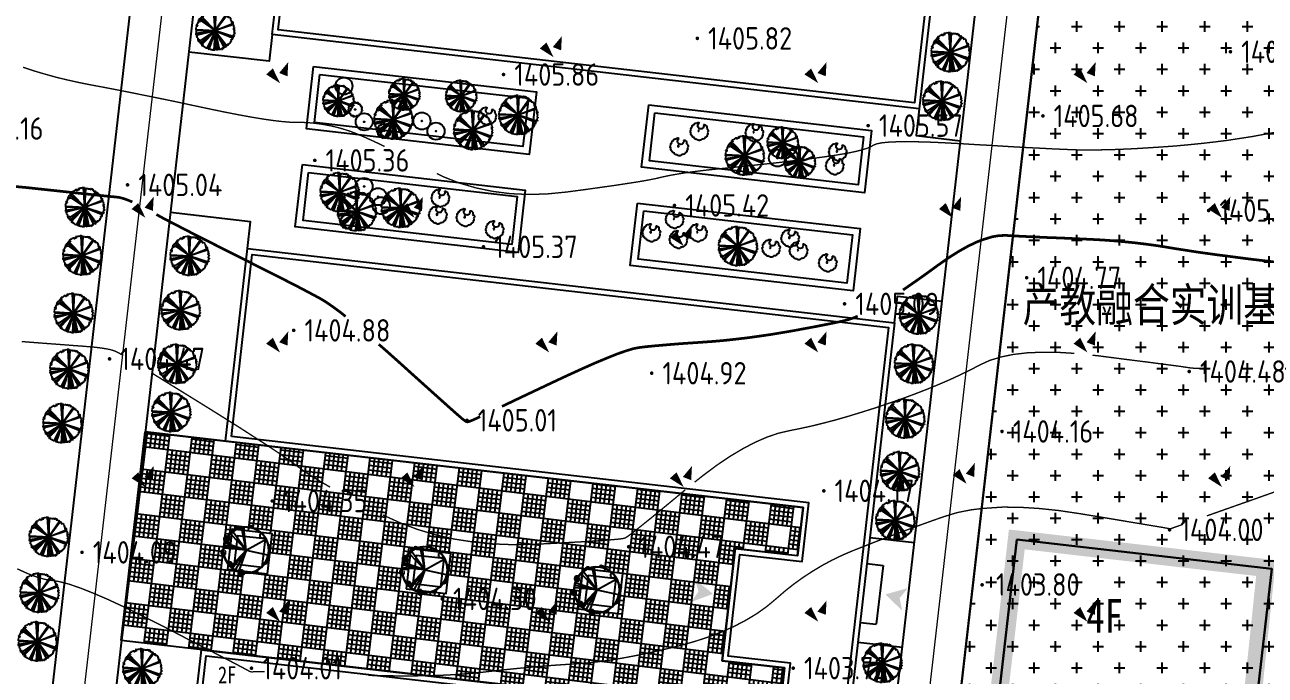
# Model space of a CAD drawing. Extents: x -2226 to 12369489, y -12501589 to 2275.
# Drawn here: x 5664072.4 to 5664210.6, y -6547902.3 to -6547829.8 of the extents above; entities that cross this region are included whole.
import ezdxf
from ezdxf.enums import TextEntityAlignment as Align

# ---------------------------------------------------------------- set-up
doc = ezdxf.new("R2010")
doc.units = 0
doc.header["$LTSCALE"] = 1000
doc.header["$MEASUREMENT"] = 0
doc.linetypes.add('DASHDOT2', pattern=[0.5, 0.25, -0.125, 0, -0.125])
doc.layers.get('0').update_dxf_attribs({"linetype": 'CONTINUOUS'})
for name, color, linetype in [('0-road', 33, 'CONTINUOUS'), ('0-tree', 93, 'CONTINUOUS'), ('A绿-1', 94, 'CONTINUOUS'), ('GN-草地', 7, 'CONTINUOUS'), ('PUB_DIM', 3, 'CONTINUOUS'), ('PUB_TEXT', 7, 'CONTINUOUS'), ('WALL', 2, 'CONTINUOUS'), ('周边地形图', 8, 'CONTINUOUS'), ('小品', 1, 'CONTINUOUS'), ('平面树例', 3, 'CONTINUOUS'), ('车行道', 5, 'CONTINUOUS'), ('铺地', 25, 'CONTINUOUS')]:
    doc.layers.add(name, color=color, linetype=linetype)
doc.layers.add('道路红线', color=1, linetype='CONTINUOUS', lineweight=0)
doc.styles.add('HT', font='simhei.ttf', dxfattribs={"width": 0.8})
doc.styles.get("Standard").update_dxf_attribs({"font": 'GBENOR', "bigfont": 'GBCBIG'})

# ---------------------------------------------------------------- blocks, each defined once
blk = doc.blocks.new('gc090')
for points in [[(1.07, 1.45, 0, 1, 0), (0.52, 0.05, 1, 1, 0)], [(-1.02, 0.41, 1, 0, 0), (0.15, -0.9, 0, 0, 0)]]:
    blk.add_lwpolyline(points, format="xyseb")
blk = doc.blocks.new('QAWE32')
at = {"layer": 'WALL', "color": 6, "ltscale": 10}
for p, q in [((4264959, -5852623), (4266759, -5852623)), ((4266759, -5852623), (4266759, -5859223)), ((4264959, -5859223), (4266759, -5859223))]:
    blk.add_line(p, q, dxfattribs=at)
at = {"layer": 'WALL', "ltscale": 10}
for points in [[(4192359, -5847223), (4192359, -5825623), (4264959, -5825623), (4264959, -5882323), (4192359, -5882323), (4192359, -5870623), (4257159, -5870623), (4257159, -5865223), (4250157, -5865223), (4250157, -5852623), (4257159, -5852623), (4257159, -5847223), (4192359, -5847223)], [(4192959, -5846623), (4192959, -5826223), (4264359, -5826223), (4264359, -5881723), (4192959, -5881723), (4192959, -5871223), (4257759, -5871223), (4257759, -5864623), (4250757, -5864623), (4250757, -5853223), (4257759, -5853223), (4257759, -5846623)]]:
    blk.add_lwpolyline(points, close=True, dxfattribs=at)
blk = doc.blocks.new('*X46')
at = {"color": 0}
for p, q in [((122538.811, 22768.943), (122538.826, 22768.958)), ((122538.821, 22768.918), (122538.86, 22768.957)), ((122538.831, 22768.893), (122538.885, 22768.947)), ((122538.842, 22768.868), (122538.904, 22768.93)), ((122538.852, 22768.843), (122538.922, 22768.913)), ((122538.862, 22768.818), (122538.934, 22768.89)), ((122538.872, 22768.793), (122538.939, 22768.859)), ((122538.883, 22768.768), (122538.944, 22768.829)), ((122539.177, 22768.425), (122539.188, 22768.437)), ((122539.196, 22768.409), (122539.222, 22768.435)), ((122539.215, 22768.393), (122539.244, 22768.422)), ((122539.234, 22768.376), (122539.264, 22768.406)), ((122539.253, 22768.36), (122539.284, 22768.391)), ((122539.272, 22768.344), (122539.295, 22768.367)), ((122539.291, 22768.328), (122539.301, 22768.337)), ((122539.71, 22768.18), (122539.76, 22768.23)), ((122539.746, 22768.181), (122539.807, 22768.243)), ((122539.782, 22768.182), (122539.839, 22768.239)), ((122539.818, 22768.183), (122539.858, 22768.223)), ((122539.854, 22768.183), (122539.877, 22768.206)), ((122539.89, 22768.184), (122539.897, 22768.19)), ((122540.297, 22768.308), (122540.409, 22768.42)), ((122540.3, 22768.346), (122540.367, 22768.413)), ((122540.338, 22768.314), (122540.435, 22768.411)), ((122540.425, 22768.365), (122540.461, 22768.402))]:
    blk.add_line(p, q, dxfattribs=at)
blk = doc.blocks.new('A$C1DD7790E')
at = {"layer": '0-tree', "color": 95}
for points in [[(1698, 1725), (588, 2931)], [(1698, 1725), (1198, 3285)], [(1698, 1725), (1344, 3325)], [(1698, 1725), (66, 1873)], [(1698, 1725), (91, 2047)], [(1698, 1725), (428, 2761)], [(1698, 1725), (3037, 2668)], [(1698, 1725), (60, 1687)], [(1698, 1725), (726, 406)], [(1698, 1725), (868, 313)], [(1698, 1725), (1070, 212)], [(1698, 1725), (1333, 128)], [(1698, 1725), (3327, 1559)]]:
    blk.add_lwpolyline(points, dxfattribs=at)
blk.add_circle((1698, 1725), 48, dxfattribs=at)
for centre, radius, start, end in [((1698, 1725), 1698, 127.2865, 150.15669), ((863, 3130), 201, 195.55781, 45.88594), ((1698, 1725), 1698, 91.2865, 114.15669), ((1848, 3352), 201, 159.55781, 9.88594), ((1698, 1725), 1698, 55.2865, 78.15669), ((2775, 2953), 201, 123.55781, 333.88594), ((1698, 1725), 1698, 19.2865, 42.15669), ((1688, 1726), 1698, 163.2865, 186.15669), ((1698, 1725), 1698, 163.2865, 186.15669), ((158, 2382), 197, 240.49953, 73.06727), ((188, 2365), 197, 230.26604, 66.20662), ((197, 2371), 201, 231.55781, 81.88594), ((191, 2353), 197, 240.49953, 73.06727), ((221, 2337), 197, 230.26604, 66.20662), ((3291, 2085), 201, 87.55781, 297.88594), ((1698, 1725), 1698, 343.2865, 6.15669), ((64, 1357), 197, 276.49953, 109.06727), ((104, 1366), 201, 267.55781, 117.88594), ((98, 1329), 197, 276.49953, 109.06727), ((98, 1362), 197, 266.26604, 102.20662), ((132, 1333), 197, 266.26604, 102.20662), ((1698, 1725), 1698, 199.2865, 222.15669), ((3198, 1080), 201, 51.55781, 261.88594), ((591, 473), 197, 312.49953, 145.06727), ((620, 498), 201, 303.55781, 153.88594), ((624, 445), 197, 312.49953, 145.06727), ((616, 497), 197, 302.26604, 138.20662), ((649, 468), 197, 302.26604, 138.20662), ((1688, 1726), 1698, 235.2865, 258.15669), ((1698, 1725), 1698, 235.2865, 258.15669), ((1536, 68), 197, 348.49953, 181.06727), ((1547, 98), 201, 339.55781, 189.88594), ((1543, 102), 197, 338.26604, 174.20662), ((1570, 39), 197, 348.49953, 181.06727), ((1576, 73), 197, 338.26604, 174.20662), ((1698, 1725), 1698, 271.2865, 294.15669), ((2532, 321), 201, 15.55781, 225.88594), ((1698, 1725), 1698, 307.2865, 330.15669)]:
    blk.add_arc(centre, radius, start, end, dxfattribs=at)
at = {"layer": '0-tree', "color": 95, "xscale": 1600.000000107809, "yscale": 1600.00000010617, "zscale": 1600.000000106431, "rotation": 319.5837492701668}
blk.add_blockref('*X46', (-172891572, 99380193), dxfattribs=at)
blk = doc.blocks.new('wqeqweq')
at = {"layer": '0-tree', "color": 76}
for p, q in [((164638, -121629), (164545, -121691)), ((164741, -121650), (164638, -121629)), ((164762, -121681), (164741, -121650)), ((164803, -121609), (164762, -121681)), ((164855, -121598), (164803, -121609)), ((164979, -121598), (164855, -121598)), ((165084, -123763), (164948, -121609)), ((164948, -121609), (164969, -121650)), ((164969, -121650), (165031, -121660)), ((165062, -121609), (164979, -121598)), ((165031, -121660), (165062, -121691)), ((165041, -121640), (165062, -121609)), ((165041, -121691), (165041, -121640)), ((165084, -123763), (165185, -121629)), ((165123, -121660), (165092, -121681)), ((165154, -121691), (165123, -121660)), ((165185, -121629), (165258, -121681)), ((165247, -121712), (165330, -121671)), ((165330, -121671), (165351, -121650)), ((165351, -121650), (165454, -121702)), ((163120, -123033), (162996, -123115)), ((163141, -122868), (163120, -122991)), ((163120, -122991), (163120, -123033)), ((163244, -122806), (163141, -122826)), ((163141, -122826), (163141, -122868)), ((163244, -122713), (163193, -122713)), ((163193, -122713), (163244, -122806)), ((163203, -122744), (163306, -122672)), ((163224, -122682), (163203, -122744)), ((163275, -122579), (163224, -122579)), ((163224, -122579), (163224, -122682)), ((163244, -122775), (163244, -122713)), ((163317, -122517), (163275, -122579)), ((163306, -122672), (163327, -122754)), ((163399, -122475), (163317, -122517)), ((163327, -122754), (163409, -122775)), ((163430, -122465), (163399, -122475)), ((163409, -122775), (163451, -122702)), ((163451, -122651), (163420, -122630)), ((163420, -122630), (163440, -122713)), ((163492, -122352), (163430, -122465)), ((163440, -122713), (163513, -122702)), ((163451, -122702), (163451, -122651)), ((163533, -122269), (163492, -122352)), ((163513, -122372), (163585, -122331)), ((163554, -122434), (163513, -122372)), ((163513, -122702), (165084, -123763)), ((163585, -122259), (163533, -122269)), ((163533, -122455), (163647, -122279)), ((165084, -123763), (163533, -122455)), ((163585, -122393), (163554, -122434)), ((163585, -122331), (163585, -122259)), ((163595, -122362), (163585, -122393)), ((163647, -122352), (163595, -122362)), ((163647, -122104), (163626, -122207)), ((163626, -122207), (163647, -122166)), ((163688, -122042), (163647, -122104)), ((163647, -122166), (163709, -122176)), ((163647, -122279), (165084, -123763)), ((163730, -122290), (163647, -122352)), ((163761, -122228), (163657, -122238)), ((163657, -122238), (163657, -122269)), ((163657, -122269), (163657, -122290)), ((163657, -122290), (163730, -122290)), ((163761, -122042), (163688, -122042)), ((163709, -122176), (163771, -122187)), ((163812, -122021), (163761, -122042)), ((163771, -122187), (163761, -122228)), ((163905, -121939), (163812, -122021)), ((163967, -121939), (163905, -121939)), ((164050, -121836), (163967, -121908)), ((163967, -121908), (163967, -121939)), ((164143, -121836), (164050, -121836)), ((164184, -121836), (164143, -121836)), ((164163, -121856), (164184, -121836)), ((164174, -121929), (164163, -121856)), ((164246, -121918), (164174, -121929)), ((164266, -121877), (164246, -121918)), ((164380, -121836), (164266, -121877)), ((164421, -121681), (164339, -121702)), ((164339, -121702), (164339, -121784)), ((164339, -121784), (164390, -121784)), ((164421, -121856), (164380, -121836)), ((164390, -121784), (164411, -121753)), ((164411, -121753), (164442, -121815)), ((164483, -121702), (164421, -121681)), ((164442, -121815), (164421, -121825)), ((164421, -121825), (164421, -121856)), ((164545, -121691), (164483, -121702)), ((165092, -121681), (165041, -121691)), ((165062, -121691), (165092, -121691)), ((165092, -121691), (165084, -123763)), ((166311, -121991), (165084, -123763)), ((165084, -123763), (166383, -122063)), ((165084, -123763), (167044, -122971)), ((165144, -121733), (165154, -121691)), ((165258, -121681), (165196, -121702)), ((165196, -121702), (165247, -121712)), ((165454, -121702), (165516, -121702)), ((165516, -121702), (165536, -121702)), ((165536, -121702), (165660, -121702)), ((165722, -121753), (165640, -121681)), ((165640, -121681), (165733, -121753)), ((165660, -121702), (165722, -121753)), ((165733, -121753), (165753, -121774)), ((165753, -121774), (165805, -121774)), ((165805, -121774), (165784, -121691)), ((165784, -121691), (165857, -121712)), ((165857, -121712), (165980, -121774)), ((166032, -121898), (165929, -121794)), ((165929, -121794), (165960, -121877)), ((165960, -121877), (166063, -121918)), ((165980, -121774), (166032, -121898)), ((166063, -121918), (166177, -121980)), ((166177, -121980), (166197, -121960)), ((166197, -121960), (166311, -121991)), ((166301, -122032), (166228, -121970)), ((166228, -121970), (166228, -122021)), ((166228, -122021), (166311, -122104)), ((166332, -122094), (166301, -122032)), ((166311, -122104), (166435, -122187)), ((166466, -122166), (166332, -122094)), ((166383, -122063), (166383, -122145)), ((166383, -122145), (166466, -122187)), ((166435, -122187), (166528, -122279)), ((166486, -122197), (166466, -122166)), ((166466, -122187), (166559, -122248)), ((166569, -122218), (166486, -122197)), ((166528, -122279), (166600, -122310)), ((166559, -122248), (166569, -122218)), ((166600, -122310), (166631, -122290)), ((166631, -122290), (166776, -122403)), ((166776, -122403), (166807, -122527)), ((166807, -122527), (166910, -122692)), ((166910, -122692), (166858, -122672)), ((166858, -122672), (166858, -122692)), ((166858, -122692), (166899, -122795)), ((166899, -122795), (166920, -122816)), ((166920, -122816), (166982, -122754)), ((166972, -122899), (166930, -122785)), ((167044, -122971), (166972, -122899)), ((166982, -122754), (167013, -122806)), ((167013, -122806), (167034, -122878)), ((167034, -122878), (167044, -123002)), ((167044, -123002), (167065, -123084)), ((162996, -123363), (162893, -123476)), ((162893, -123476), (162924, -123507)), ((162893, -123837), (162934, -123879)), ((162955, -124095), (162914, -124064)), ((162914, -124064), (162934, -124157)), ((162924, -123507), (162924, -123631)), ((162924, -123631), (162924, -123703)), ((162924, -123703), (162986, -123641)), ((162934, -123879), (162965, -123951)), ((162934, -124157), (162945, -124250)), ((162955, -123786), (162945, -123755)), ((162955, -124023), (162945, -124075)), ((162945, -124075), (162976, -124075)), ((162945, -124250), (163017, -124261)), ((165084, -123763), (162955, -123786)), ((165084, -123763), (162955, -124188)), ((162965, -123951), (162955, -123992)), ((162955, -123992), (162955, -124023)), ((162955, -124147), (162955, -124095)), ((162955, -124188), (162955, -124147)), ((162996, -123115), (162976, -123208)), ((162976, -123208), (162986, -123177)), ((163017, -123270), (162976, -123322)), ((162976, -123322), (162996, -123363)), ((162976, -124075), (165084, -123763)), ((162986, -123177), (163162, -123136)), ((162986, -123641), (165084, -123763)), ((163027, -124384), (162996, -124405)), ((162996, -124405), (163058, -124488)), ((163048, -123353), (163017, -123270)), ((163017, -124261), (163079, -124281)), ((163058, -124395), (163027, -124384)), ((163162, -123136), (163038, -123167)), ((163038, -123167), (163110, -123208)), ((163058, -123260), (163048, -123353)), ((163089, -124291), (163048, -124302)), ((163048, -124302), (163058, -124395)), ((163100, -123239), (163058, -123239)), ((163058, -123239), (163058, -123260)), ((165041, -123788), (163065, -124290)), ((163079, -124281), (163089, -124291)), ((163110, -123208), (163100, -123239)), ((163513, -124849), (165084, -123788)), ((165084, -123788), (163533, -125096)), ((163647, -125272), (165084, -123788)), ((165106, -123778), (164211, -125622)), ((165078, -123825), (164426, -125734)), ((165084, -123788), (164948, -125942)), ((167147, -123084), (165084, -123763)), ((165092, -125860), (165084, -123788)), ((165084, -123788), (165185, -125922)), ((166311, -125561), (165084, -123788)), ((165084, -123788), (166383, -125488)), ((167147, -124467), (165084, -123788)), ((165084, -123788), (167044, -124580)), ((165087, -123778), (165534, -125864)), ((165087, -123797), (166056, -125631)), ((165087, -123806), (165339, -125883)), ((167065, -123084), (167127, -123095)), ((167127, -123105), (167085, -123198)), ((167085, -123198), (167127, -123229)), ((167137, -124446), (167096, -124426)), ((167096, -124426), (167096, -124488)), ((167127, -123095), (167147, -123084)), ((167127, -123229), (167168, -123249)), ((167168, -123249), (167137, -123373)), ((167137, -123373), (167158, -123425)), ((167168, -123538), (167137, -123662)), ((167137, -123662), (167168, -123672)), ((167168, -124168), (167137, -124178)), ((167137, -124178), (167137, -124343)), ((167137, -124343), (167158, -124343)), ((167178, -124415), (167137, -124446)), ((167158, -123425), (167168, -123538)), ((167261, -123796), (167158, -123889)), ((167158, -123889), (167168, -123992)), ((167158, -124343), (167220, -124312)), ((167281, -123445), (167168, -123590)), ((167168, -123672), (167178, -123559)), ((167168, -123590), (167189, -123672)), ((167168, -123992), (167261, -124013)), ((167261, -124085), (167168, -124168)), ((167178, -123456), (167281, -123445)), ((167178, -123559), (167178, -123456)), ((167220, -124312), (167178, -124415)), ((167189, -123672), (167261, -123796)), ((167261, -124013), (167261, -124085)), ((163058, -124488), (163069, -124570)), ((163069, -124570), (163100, -124570)), ((163100, -124570), (163141, -124601)), ((163141, -124601), (163151, -124642)), ((163151, -124642), (163151, -124735)), ((163151, -124735), (163162, -124818)), ((163162, -124818), (163358, -124807)), ((163224, -124869), (163203, -124807)), ((163203, -124807), (163306, -124880)), ((163224, -124972), (163224, -124869)), ((163275, -124972), (163224, -124972)), ((163317, -125034), (163275, -124972)), ((163306, -124880), (163327, -124797)), ((163399, -125076), (163317, -125034)), ((163327, -124797), (163409, -124776)), ((163358, -124807), (163337, -124880)), ((163430, -125086), (163399, -125076)), ((163409, -124776), (163451, -124849)), ((163420, -124921), (163440, -124838)), ((163451, -124900), (163420, -124921)), ((163492, -125199), (163430, -125086)), ((163440, -124838), (163513, -124849)), ((163451, -124849), (163451, -124900)), ((163533, -125282), (163492, -125199)), ((163554, -125117), (163513, -125179)), ((163513, -125179), (163585, -125220)), ((163533, -125096), (163647, -125272)), ((163585, -125292), (163533, -125282)), ((163585, -125158), (163554, -125117)), ((163595, -125189), (163585, -125158)), ((163585, -125220), (163585, -125292)), ((163647, -125199), (163595, -125189)), ((163647, -125447), (163626, -125344)), ((163626, -125344), (163647, -125385)), ((163730, -125261), (163647, -125199)), ((163647, -125385), (163709, -125375)), ((163688, -125509), (163647, -125447)), ((163657, -125282), (163657, -125261)), ((163657, -125261), (163730, -125261)), ((163657, -125313), (163657, -125282)), ((163761, -125323), (163657, -125313)), ((163761, -125509), (163688, -125509)), ((163709, -125375), (163771, -125365)), ((163771, -125365), (163761, -125323)), ((163812, -125530), (163761, -125509)), ((163905, -125612), (163812, -125530)), ((163967, -125612), (163905, -125612)), ((163967, -125643), (163967, -125612)), ((164050, -125715), (163967, -125643)), ((164143, -125715), (164050, -125715)), ((164184, -125715), (164143, -125715)), ((164174, -125623), (164163, -125695)), ((164163, -125695), (164184, -125715)), ((164246, -125633), (164174, -125623)), ((164266, -125674), (164246, -125633)), ((164380, -125715), (164266, -125674)), ((164339, -125850), (164339, -125767)), ((164339, -125767), (164390, -125767)), ((164421, -125695), (164380, -125715)), ((164390, -125767), (164411, -125798)), ((164411, -125798), (164442, -125736)), ((164421, -125726), (164421, -125695)), ((164442, -125736), (164421, -125726)), ((165144, -125819), (165154, -125860)), ((165722, -125798), (165640, -125870)), ((165640, -125870), (165733, -125798)), ((165660, -125850), (165722, -125798)), ((165733, -125798), (165753, -125777)), ((165753, -125777), (165805, -125777)), ((165805, -125777), (165784, -125860)), ((165857, -125839), (165980, -125777)), ((166032, -125653), (165929, -125757)), ((165929, -125757), (165960, -125674)), ((165960, -125674), (166063, -125633)), ((165980, -125777), (166032, -125653)), ((166063, -125633), (166177, -125571)), ((166177, -125571), (166197, -125592)), ((166197, -125592), (166311, -125561)), ((166228, -125530), (166311, -125447)), ((166301, -125519), (166228, -125581)), ((166228, -125581), (166228, -125530)), ((166332, -125457), (166301, -125519)), ((166311, -125447), (166435, -125365)), ((166466, -125385), (166332, -125457)), ((166383, -125406), (166466, -125365)), ((166383, -125488), (166383, -125406)), ((166435, -125365), (166528, -125272)), ((166466, -125365), (166559, -125303)), ((166486, -125354), (166466, -125385)), ((166569, -125334), (166486, -125354)), ((166528, -125272), (166600, -125241)), ((166559, -125303), (166569, -125334)), ((166600, -125241), (166631, -125261)), ((166631, -125261), (166776, -125148)), ((166776, -125148), (166807, -125024)), ((166807, -125024), (166910, -124859)), ((166858, -124859), (166899, -124756)), ((166910, -124859), (166858, -124880)), ((166858, -124880), (166858, -124859)), ((166899, -124756), (166920, -124735)), ((166920, -124735), (166982, -124797)), ((166972, -124653), (166930, -124766)), ((167044, -124580), (166972, -124653)), ((166982, -124797), (167013, -124745)), ((167013, -124745), (167034, -124673)), ((167034, -124673), (167044, -124549)), ((167044, -124549), (167065, -124467)), ((167065, -124467), (167127, -124457)), ((167127, -124457), (167147, -124467)), ((164421, -125870), (164339, -125850)), ((164483, -125850), (164421, -125870)), ((164545, -125860), (164483, -125850)), ((164638, -125922), (164545, -125860)), ((164741, -125901), (164638, -125922)), ((164762, -125870), (164741, -125901)), ((164803, -125942), (164762, -125870)), ((164855, -125953), (164803, -125942)), ((164979, -125953), (164855, -125953)), ((164948, -125942), (164969, -125901)), ((164969, -125901), (165031, -125891)), ((165062, -125942), (164979, -125953)), ((165031, -125891), (165062, -125860)), ((165092, -125870), (165041, -125860)), ((165041, -125860), (165041, -125911)), ((165041, -125911), (165062, -125942)), ((165062, -125860), (165092, -125860)), ((165123, -125891), (165092, -125870)), ((165154, -125860), (165123, -125891)), ((165185, -125922), (165258, -125870)), ((165196, -125850), (165247, -125839)), ((165258, -125870), (165196, -125850)), ((165247, -125839), (165330, -125880)), ((165330, -125880), (165351, -125901)), ((165351, -125901), (165454, -125850)), ((165454, -125850), (165516, -125850)), ((165516, -125850), (165536, -125850)), ((165536, -125850), (165660, -125850)), ((165784, -125860), (165857, -125839))]:
    blk.add_line(p, q, dxfattribs=at)
for centre, radius in [((165078, -123769), 85.9), ((165069, -123732), 75.1), ((165056, -123787), 34.9), ((165106, -123778), 75.1), ((165083, -123767), 42.8)]:
    blk.add_circle(centre, radius, dxfattribs=at)
blk = doc.blocks.new('041')
at = {"layer": 'A绿-1', "color": 0}
for radius in [953, 47.6]:
    blk.add_circle((-41, -2), radius, dxfattribs=at)
blk = doc.blocks.new('002')
at = {"layer": 'A绿-1', "color": 95}
for radius in [57.2, 28.6]:
    blk.add_circle((-10, -31), radius, dxfattribs=at)
for centre, start, end in [((-953, -120), 86.02807, 280.77666), ((-907, 272), 62.02807, 256.77666), ((-707, 610), 38.02807, 232.77666), ((-386, 838), 14.02807, 208.77666), ((1, 916), 350.02807, 184.77666), ((385, 830), 326.02807, 160.77666), ((701, 595), 302.02807, 136.77666), ((894, 251), 278.02807, 112.77666), ((931, -141), 254.02807, 88.77666), ((-835, -495), 110.02807, 304.77666), ((-575, -791), 134.02807, 328.77666), ((-217, -955), 158.02807, 352.77666), ((176, -960), 182.02807, 16.77666), ((538, -804), 206.02807, 40.77666), ((805, -514), 230.02807, 64.77666)]:
    blk.add_arc(centre, 197, start, end, dxfattribs=at)
blk = doc.blocks.new('A$C318F7B88')
at = {"layer": '平面树例', "color": 95}
blk.add_circle((1255, 1335), 95.1, dxfattribs=at)
for centre, radius, start, end in [((363, 1793), 292, 92.85258, 222.5967), ((539, 2200), 223, 70.86086, 211.20253), ((906, 2304), 312, 62.31316, 159.96951), ((1303, 2490), 269, 36.58351, 160.35996), ((1792, 2299), 445, 6.74084, 127.89703), ((2203, 1894), 458, 2.00938, 86.06645), ((267, 1357), 267, 116.30907, 236.87742), ((214, 985), 175, 122.18599, 273.10939), ((488, 672), 298, 152.45849, 277.68458), ((802, 395), 275, 183.95811, 304.0245), ((1323, 486), 486, 220.91066, 314.2496), ((1889, 495), 422, 237.66189, 4.39915), ((2364, 885), 362, 261.30462, 34.95372), ((2546, 1664), 272, 313.26835, 64.99713), ((2610, 1296), 210, 283.89103, 54.57791)]:
    blk.add_arc(centre, radius, start, end, dxfattribs=at)

msp = doc.modelspace()

# ---------------------------------------------------------------- hatches: boundary and pattern name
h = msp.add_hatch()
h.set_pattern_fill('CROSS', color=8, scale=1.5, style=0)
h.set_pattern_definition([(0, (5659762.3015, -6542474.5832), (2.38125, 2.38125), [1.190625, -3.571875]), (90, (5659762.8968, -6542475.1785), (-2.38125, 2.38125), [1.190625, -3.571875])])
h.paths.add_polyline_path([(5664192.18, -6547769.32), (5664237, -6547774.46), (5664213.74, -6547958.67), (5664171, -6547953.77)])
at = {"layer": 'GN-草地'}
h = msp.add_hatch(dxfattribs=at)
h.set_pattern_fill('LZX_PAT003', color=8, scale=4, angle=353, style=0)
h.set_pattern_definition([(353, (5693004.881, -6538473.5933), (0.30467336, 2.48136538), []), (353, (5693004.942, -6538473.097), (0.6093467, 4.96273076), [2.5, -2.5]), (353, (5693005.003, -6538472.601), (0.6093467, 4.96273076), [2.5, -2.5]), (353, (5693005.064, -6538472.1045), (0.6093467, 4.96273076), [2.5, -2.5]), (353, (5693005.125, -6538471.608), (0.6093467, 4.96273076), [2.5, -2.5]), (353, (5693005.2467, -6538470.6157), (0.6093467, 4.96273076), [-2.5, 2.5]), (353, (5693005.3076, -6538470.1194), (0.6093467, 4.96273076), [-2.5, 2.5]), (353, (5693005.3686, -6538469.623), (0.6093467, 4.96273076), [-2.5, 2.5]), (353, (5693005.4295, -6538469.127), (0.6093467, 4.96273076), [-2.5, 2.5]), (83, (5693004.881, -6538473.5933), (-2.48136538, 0.30467336), []), (83, (5693005.3774, -6538473.654), (-4.96273076, 0.6093467), [2.5, -2.5]), (83, (5693005.8736, -6538473.715), (-4.96273076, 0.6093467), [2.5, -2.5]), (83, (5693006.37, -6538473.776), (-4.96273076, 0.6093467), [2.5, -2.5]), (83, (5693006.866, -6538473.837), (-4.96273076, 0.6093467), [2.5, -2.5]), (83, (5693007.8587, -6538473.959), (-4.96273076, 0.6093467), [-2.5, 2.5]), (83, (5693008.355, -6538474.02), (-4.96273076, 0.6093467), [-2.5, 2.5]), (83, (5693008.8513, -6538474.081), (-4.96273076, 0.6093467), [-2.5, 2.5]), (83, (5693009.3475, -6538474.1417), (-4.96273076, 0.6093467), [-2.5, 2.5])])
h.paths.add_polyline_path([(5664085.81, -6547875.18), (5664083.14, -6547898.42), (5664156.46, -6547906.84), (5664157.07, -6547901.47), (5664150.12, -6547900.68), (5664151.55, -6547888.16), (5664158.51, -6547888.96), (5664159.13, -6547883.59)])
h.paths.add_polyline_path([(5664134.58, -6547890.42), (5664139.05, -6547890.94), (5664138.54, -6547895.41), (5664134.07, -6547894.89)], flags=16)
h.paths.add_polyline_path([(5664119.87, -6547888.7), (5664119.36, -6547893.17), (5664114.89, -6547892.66), (5664115.4, -6547888.18)], flags=16)
h.paths.add_polyline_path([(5664099.96, -6547886.51), (5664099.45, -6547890.98), (5664094.98, -6547890.47), (5664095.49, -6547886)], flags=16)
at = {"layer": 'PUB_DIM'}
for points in [[(5664147.48, -6547892.95), (5664146.66, -6547894.12), (5664149.09, -6547893.22), (5664147.09, -6547891.56)], [(5664169.9, -6547893.68), (5664170.82, -6547892.57), (5664168.32, -6547893.27), (5664170.18, -6547895.09)]]:
    msp.add_hatch(color=256, dxfattribs=at).paths.add_polyline_path(points)

# ---------------------------------------------------------------- linework, layer by layer
at = {"color": 99}
msp.add_line((5664094.75, -6547876.2), (5664085.81, -6547875.18), dxfattribs=at)
msp.add_lwpolyline([(5664192.18, -6547769.32), (5664237, -6547774.46), (5664213.74, -6547958.67), (5664171, -6547953.77)], close=True)
at = {"color": 64}
for points in [[(5664099.95, -6547830.9), (5664099.61, -6547833.88), (5664090.67, -6547832.85)], [(5664172.08, -6547839.18), (5664171.73, -6547842.16), (5664176.7, -6547842.73)], [(5664097.21, -6547854.74), (5664097.56, -6547851.76), (5664088.61, -6547850.74)], [(5664169.34, -6547863.02), (5664169.68, -6547860.04), (5664174.65, -6547860.61)], [(5664171.56, -6547887.54), (5664166.59, -6547886.97)], [(5664170.22, -6547899.19), (5664165.25, -6547898.62)]]:
    msp.add_lwpolyline(points, dxfattribs=at)
at = {"color": 99}
msp.add_lwpolyline([(5664083.14, -6547898.42), (5664085.81, -6547875.18), (5664159.13, -6547883.59), (5664158.51, -6547888.96), (5664152.15, -6547888.23), (5664151.55, -6547888.16), (5664150.12, -6547900.68), (5664157.07, -6547901.47), (5664156.46, -6547906.84)], close=True, dxfattribs=at)
at = {"color": 7, "const_width": 2}
msp.add_lwpolyline([(5664182.96, -6547887.15), (5664210.74, -6547890.34), (5664204.29, -6547952.13), (5664175.87, -6547948.87), (5664182.96, -6547887.15)], dxfattribs=at)
at = {"color": 7, "lineweight": 30}
msp.add_lwpolyline([(5664182.96, -6547887.15), (5664175.87, -6547948.87), (5664204.29, -6547952.13), (5664211.38, -6547890.42)], close=True, dxfattribs=at)
at = {"layer": '周边地形图', "const_width": 0.2, "flags": 128}
for points in [[(5664147.25, -6547831.33, 1), (5664147.45, -6547831.33, 1)], [(5664206.67, -6547832.82, 1), (5664206.87, -6547832.82, 1)], [(5664125.65, -6547835.36, 1), (5664125.85, -6547835.36, 1)], [(5664166.29, -6547841.05, 1), (5664166.49, -6547841.05, 1)], [(5664185.77, -6547839.97, 1), (5664185.97, -6547839.97, 1)], [(5664104.61, -6547844.92, 1), (5664104.81, -6547844.92, 1)], [(5664083.74, -6547847.65, 1), (5664083.94, -6547847.65, 1)], [(5664144.7, -6547849.94, 1), (5664144.9, -6547849.94, 1)], [(5664204.24, -6547850.51, 1), (5664204.44, -6547850.51, 1)], [(5664123.41, -6547854.55, 1), (5664123.61, -6547854.55, 1)], [(5664183.96, -6547858, 1), (5664184.16, -6547858, 1)], [(5664163.66, -6547860.91, 1), (5664163.86, -6547860.91, 1)], [(5664102.26, -6547863.86, 1), (5664102.46, -6547863.86, 1)], [(5664081.73, -6547867.04, 1), (5664081.93, -6547867.04, 1)], [(5664142.16, -6547868.63, 1), (5664142.36, -6547868.63, 1)], [(5664202.08, -6547868.44, 1), (5664202.28, -6547868.44, 1)], [(5664121.57, -6547873.88, 1), (5664121.77, -6547873.88, 1)], [(5664181.21, -6547875.12, 1), (5664181.41, -6547875.12, 1)], [(5664161.35, -6547881.74, 1), (5664161.55, -6547881.74, 1)], [(5664099.87, -6547882.87, 1), (5664100.07, -6547882.87, 1)], [(5664199.89, -6547886.08, 1), (5664200.09, -6547886.08, 1)], [(5664139.59, -6547887.97, 1), (5664139.79, -6547887.97, 1)], [(5664078.66, -6547888.59, 1), (5664078.86, -6547888.59, 1)], [(5664178.99, -6547892.21, 1), (5664179.19, -6547892.21, 1)], [(5664118.82, -6547893.78, 1), (5664119.02, -6547893.78, 1)], [(5664097.55, -6547901.5, 1), (5664097.75, -6547901.5, 1)], [(5664157.94, -6547901.49, 1), (5664158.14, -6547901.49, 1)]]:
    msp.add_lwpolyline(points, format="xyb", close=True, dxfattribs=at)
at = {"layer": '周边地形图'}
for points, const_width in [([(5664072.19, -6547834.54), (5664073.37, -6547834.94), (5664074.59, -6547835.3), (5664075.84, -6547835.65), (5664077.12, -6547835.96), (5664078.44, -6547836.25), (5664079.79, -6547836.52), (5664081.19, -6547836.78), (5664082.65, -6547837.06), (5664084.17, -6547837.36), (5664085.75, -6547837.68), (5664087.39, -6547838.01), (5664089.1, -6547838.36), (5664090.86, -6547838.74), (5664092.69, -6547839.13), (5664094.47, -6547839.5), (5664096.1, -6547839.82), (5664097.57, -6547840.09), (5664098.9, -6547840.31), (5664100.08, -6547840.48), (5664101.1, -6547840.6), (5664101.97, -6547840.67), (5664102.69, -6547840.69), (5664103.33, -6547840.69), (5664103.98, -6547840.72), (5664104.63, -6547840.78), (5664105.29, -6547840.86), (5664105.95, -6547840.97), (5664106.61, -6547841.1), (5664107.27, -6547841.26), (5664107.94, -6547841.45), (5664108.68, -6547841.69), (5664109.53, -6547842.02), (5664110.52, -6547842.45), (5664111.63, -6547842.96), (5664112.49, -6547843.37)], 0.15), ([(5664179.15, -6547843.2), (5664180.79, -6547843.3), (5664182.58, -6547843.41), (5664184.21, -6547843.5), (5664185.68, -6547843.57), (5664186.98, -6547843.64), (5664188.12, -6547843.69), (5664189.11, -6547843.73), (5664190.05, -6547843.76), (5664191.08, -6547843.77), (5664192.19, -6547843.75), (5664193.39, -6547843.73), (5664194.67, -6547843.68), (5664196.04, -6547843.62), (5664197.5, -6547843.53), (5664199.04, -6547843.43), (5664200.6, -6547843.32), (5664202.13, -6547843.18), (5664203.62, -6547843.03), (5664205.08, -6547842.86), (5664206.5, -6547842.68), (5664207.88, -6547842.47), (5664209.23, -6547842.26), (5664210.54, -6547842.02), (5664211.8, -6547841.79)], 0.15), ([(5664118.3, -6547846.38), (5664119.07, -6547846.76), (5664120.84, -6547847.45), (5664122.68, -6547847.99), (5664124.57, -6547848.38), (5664126.52, -6547848.63), (5664128.53, -6547848.72), (5664130.6, -6547848.66), (5664132.74, -6547848.45), (5664134.79, -6547848.18), (5664136.64, -6547847.92), (5664138.28, -6547847.69), (5664139.71, -6547847.47), (5664140.93, -6547847.28), (5664141.94, -6547847.1), (5664142.74, -6547846.94), (5664143.34, -6547846.8), (5664143.88, -6547846.68), (5664144.54, -6547846.55), (5664145.3, -6547846.42), (5664146.18, -6547846.28), (5664147.16, -6547846.15), (5664148.25, -6547846.02), (5664149.46, -6547845.89), (5664150.77, -6547845.76), (5664152.13, -6547845.62), (5664153.47, -6547845.48), (5664154.8, -6547845.34), (5664156.1, -6547845.2), (5664157.38, -6547845.05), (5664158.65, -6547844.89), (5664159.9, -6547844.74), (5664161.13, -6547844.58), (5664162.29, -6547844.42), (5664163.32, -6547844.25), (5664164.24, -6547844.09), (5664165.03, -6547843.92), (5664165.7, -6547843.75), (5664166.25, -6547843.58), (5664166.67, -6547843.41), (5664166.97, -6547843.23), (5664167.34, -6547843.08), (5664167.94, -6547842.96), (5664168.8, -6547842.88), (5664169.89, -6547842.84), (5664171.23, -6547842.84), (5664172.82, -6547842.87), (5664174.65, -6547842.95), (5664176.72, -6547843.06), (5664178.84, -6547843.19), (5664179.15, -6547843.21)], 0.15), ([(5664057.93, -6547847.56), (5664059.6, -6547847.47), (5664061.72, -6547847.42), (5664063.86, -6547847.42), (5664066.03, -6547847.48), (5664068.22, -6547847.59), (5664070.44, -6547847.75), (5664072.67, -6547847.96), (5664074.8, -6547848.19), (5664076.67, -6547848.39), (5664078.3, -6547848.57), (5664079.67, -6547848.71), (5664080.8, -6547848.83), (5664081.68, -6547848.92), (5664082.3, -6547848.98), (5664082.68, -6547849.02), (5664082.95, -6547849.06), (5664083.28, -6547849.14), (5664083.64, -6547849.26), (5664084.06, -6547849.42), (5664084.37, -6547849.56)], 0.3), ([(5664087.05, -6547850.95), (5664087.69, -6547851.3), (5664088.68, -6547851.82), (5664089.81, -6547852.4), (5664091.09, -6547853.06), (5664092.51, -6547853.78), (5664094.08, -6547854.57), (5664095.8, -6547855.44), (5664097.51, -6547856.3), (5664099.07, -6547857.09), (5664100.49, -6547857.8), (5664101.75, -6547858.44), (5664102.86, -6547859.01), (5664103.81, -6547859.51), (5664104.62, -6547859.94), (5664105.28, -6547860.29), (5664105.92, -6547860.68), (5664106.7, -6547861.21), (5664107.62, -6547861.89), (5664108.14, -6547862.31)], 0.3), ([(5664179.15, -6547853.76), (5664180.23, -6547853.43), (5664181.02, -6547853.3), (5664181.74, -6547853.28), (5664182.48, -6547853.32), (5664183.29, -6547853.37), (5664184.19, -6547853.41), (5664185.17, -6547853.46), (5664186.23, -6547853.51), (5664187.37, -6547853.55), (5664188.59, -6547853.6), (5664189.89, -6547853.66), (5664191.22, -6547853.72), (5664192.51, -6547853.79), (5664193.77, -6547853.88), (5664194.99, -6547853.99), (5664196.17, -6547854.11), (5664197.32, -6547854.25), (5664198.44, -6547854.4), (5664199.52, -6547854.57), (5664200.6, -6547854.75), (5664201.71, -6547854.92), (5664202.86, -6547855.1), (5664204.05, -6547855.27), (5664205.27, -6547855.44), (5664206.53, -6547855.6), (5664207.82, -6547855.77), (5664209.15, -6547855.94), (5664210.42, -6547856.09), (5664211.56, -6547856.22)], 0.3), ([(5664170.28, -6547859.36), (5664170.96, -6547858.89), (5664171.94, -6547858.21), (5664173.01, -6547857.45), (5664174.16, -6547856.61), (5664175.33, -6547855.79), (5664176.44, -6547855.09), (5664177.48, -6547854.5), (5664178.46, -6547854.03), (5664179.15, -6547853.76)], 0.3), ([(5664159.37, -6547863.65), (5664159.43, -6547863.64), (5664160.57, -6547863.43), (5664161.57, -6547863.23), (5664162.43, -6547863.06), (5664163.15, -6547862.91), (5664163.73, -6547862.78), (5664164.18, -6547862.66), (5664164.48, -6547862.57), (5664164.73, -6547862.48), (5664165.01, -6547862.37), (5664165.23, -6547862.27)], 0.3), ([(5664125.57, -6547872.33), (5664126.04, -6547872.11), (5664127.44, -6547871.44), (5664129.07, -6547870.67), (5664130.93, -6547869.79), (5664132.81, -6547868.91), (5664134.5, -6547868.14), (5664136.01, -6547867.47), (5664137.33, -6547866.92), (5664138.46, -6547866.47), (5664139.41, -6547866.14), (5664140.17, -6547865.91), (5664140.75, -6547865.79), (5664141.28, -6547865.72), (5664141.91, -6547865.65), (5664142.63, -6547865.58), (5664143.46, -6547865.51), (5664144.38, -6547865.43), (5664145.39, -6547865.35), (5664146.51, -6547865.27), (5664147.72, -6547865.19), (5664148.98, -6547865.1), (5664150.26, -6547864.99), (5664151.55, -6547864.85), (5664152.85, -6547864.7), (5664154.16, -6547864.52), (5664155.48, -6547864.33), (5664156.81, -6547864.11), (5664158.15, -6547863.88), (5664159.37, -6547863.65)], 0.3), ([(5664072.05, -6547865.11), (5664072.87, -6547865.17), (5664074.4, -6547865.29), (5664075.76, -6547865.39), (5664076.95, -6547865.48), (5664077.97, -6547865.56), (5664078.83, -6547865.62), (5664079.52, -6547865.68), (5664080.1, -6547865.73), (5664080.64, -6547865.79), (5664081.12, -6547865.86), (5664081.55, -6547865.93), (5664081.93, -6547866.01), (5664082.26, -6547866.11), (5664082.54, -6547866.21), (5664082.76, -6547866.32), (5664083.09, -6547866.51), (5664083.3, -6547866.63)], 0.15), ([(5664111.84, -6547865.41), (5664112.6, -6547866.07), (5664114.18, -6547867.48), (5664115.73, -6547868.88), (5664117.09, -6547870.1), (5664118.25, -6547871.14), (5664119.21, -6547872), (5664119.98, -6547872.69), (5664120.56, -6547873.2), (5664120.94, -6547873.53), (5664121.12, -6547873.69), (5664121.21, -6547873.76), (5664121.28, -6547873.81), (5664121.35, -6547873.86), (5664121.41, -6547873.91), (5664121.46, -6547873.94), (5664121.5, -6547873.97), (5664121.54, -6547873.99), (5664121.56, -6547874.01), (5664121.58, -6547874.02), (5664121.61, -6547874.03), (5664121.63, -6547874.03), (5664121.66, -6547874.04), (5664121.68, -6547874.04), (5664121.71, -6547874.05), (5664121.73, -6547874.05), (5664121.76, -6547874.05), (5664121.8, -6547874.04), (5664121.85, -6547874.03), (5664121.91, -6547874.01), (5664121.99, -6547873.98), (5664122.09, -6547873.94), (5664122.2, -6547873.9), (5664122.32, -6547873.85), (5664122.46, -6547873.79), (5664122.72, -6547873.67), (5664123.14, -6547873.47)], 0.3), ([(5664179.15, -6547867.57), (5664179.93, -6547867.21), (5664181.17, -6547866.83), (5664182.57, -6547866.54), (5664184.14, -6547866.36), (5664185.87, -6547866.29), (5664187.75, -6547866.32), (5664189.37, -6547866.42)], 0.15), ([(5664191.4, -6547866.63), (5664192.01, -6547866.69), (5664194.16, -6547866.97), (5664196.05, -6547867.21), (5664197.66, -6547867.41), (5664199.01, -6547867.59), (5664200.09, -6547867.73), (5664200.89, -6547867.83), (5664201.43, -6547867.91), (5664201.7, -6547867.95), (5664201.83, -6547867.97), (5664201.94, -6547867.99), (5664202.05, -6547868), (5664202.14, -6547868.02), (5664202.22, -6547868.03), (5664202.29, -6547868.04), (5664202.35, -6547868.05), (5664202.4, -6547868.06), (5664202.61, -6547868.07), (5664203.17, -6547868.1), (5664203.65, -6547868.12)], 0.15), ([(5664086.5, -6547868.59), (5664086.8, -6547868.77), (5664088.33, -6547869.72), (5664090.1, -6547870.81), (5664092.12, -6547872.06), (5664094.16, -6547873.33), (5664096, -6547874.48), (5664097.63, -6547875.53), (5664099.08, -6547876.46), (5664100.32, -6547877.28), (5664101.36, -6547877.98), (5664102.21, -6547878.58), (5664102.85, -6547879.06), (5664103.48, -6547879.52), (5664104.27, -6547880.04), (5664105.21, -6547880.62), (5664106.32, -6547881.27), (5664106.42, -6547881.32)], 0.15), ([(5664147.05, -6547880.77), (5664147.97, -6547880.04), (5664149.51, -6547878.89), (5664151, -6547877.89), (5664152.43, -6547877.04), (5664153.81, -6547876.32), (5664155.12, -6547875.75), (5664156.38, -6547875.32), (5664157.59, -6547875.04), (5664158.79, -6547874.8), (5664160.03, -6547874.53), (5664161.33, -6547874.21), (5664162.68, -6547873.86), (5664164.08, -6547873.46), (5664165.52, -6547873.02), (5664167.02, -6547872.55), (5664168.56, -6547872.03), (5664170.1, -6547871.5), (5664171.56, -6547870.96), (5664172.95, -6547870.42), (5664174.27, -6547869.88), (5664175.52, -6547869.34), (5664176.7, -6547868.79), (5664177.81, -6547868.25), (5664178.85, -6547867.71), (5664179.15, -6547867.57)], 0.15), ([(5664112.29, -6547884.42), (5664112.37, -6547884.46), (5664114.24, -6547885.31), (5664116.17, -6547886.04), (5664118.18, -6547886.64), (5664120.25, -6547887.11), (5664122.39, -6547887.44), (5664124.6, -6547887.65), (5664126.88, -6547887.74), (5664129.22, -6547887.69), (5664131.46, -6547887.58), (5664133.42, -6547887.47), (5664135.1, -6547887.38), (5664136.5, -6547887.29), (5664137.62, -6547887.2), (5664138.46, -6547887.13), (5664139.02, -6547887.06), (5664139.3, -6547886.99), (5664139.53, -6547886.85), (5664139.95, -6547886.55), (5664140.55, -6547886.08), (5664141.34, -6547885.45), (5664142.32, -6547884.66), (5664143.48, -6547883.71), (5664144.83, -6547882.6), (5664146, -6547881.63)], 0.15)]:
    msp.add_lwpolyline(points, dxfattribs=dict(at, const_width=const_width))
at = {"layer": '周边地形图', "const_width": 0.15, "flags": 128}
for points in [[(5664204.14, -6547884.53), (5664204.96, -6547884.24), (5664207.11, -6547883.48), (5664209.64, -6547882.59), (5664212.56, -6547881.55)], [(5664110.68, -6547902.3), (5664112.67, -6547902.34), (5664114.79, -6547902.36), (5664116.79, -6547902.34), (5664118.66, -6547902.29), (5664120.39, -6547902.21), (5664121.99, -6547902.09), (5664123.46, -6547901.94), (5664124.85, -6547901.78), (5664126.21, -6547901.63), (5664127.54, -6547901.5), (5664128.84, -6547901.38), (5664130.11, -6547901.27), (5664131.35, -6547901.17), (5664132.56, -6547901.09), (5664133.74, -6547901.01), (5664134.94, -6547900.92), (5664136.21, -6547900.79), (5664137.55, -6547900.61), (5664138.96, -6547900.38), (5664140.45, -6547900.1), (5664142, -6547899.78), (5664143.63, -6547899.41), (5664145.33, -6547899), (5664147.02, -6547898.53), (5664148.61, -6547898.01), (5664150.11, -6547897.44), (5664151.5, -6547896.81), (5664152.8, -6547896.13), (5664154.01, -6547895.4), (5664155.11, -6547894.61), (5664156.12, -6547893.77), (5664157.1, -6547892.92), (5664158.1, -6547892.13), (5664159.14, -6547891.38), (5664160.2, -6547890.69), (5664161.28, -6547890.04), (5664162.4, -6547889.44), (5664163.55, -6547888.89), (5664164.72, -6547888.39), (5664165.92, -6547887.92), (5664167.13, -6547887.44), (5664168.37, -6547886.97), (5664169.64, -6547886.49), (5664170.92, -6547886.02), (5664172.22, -6547885.54), (5664173.55, -6547885.06), (5664174.9, -6547884.59), (5664176.32, -6547884.16), (5664177.88, -6547883.85), (5664179.15, -6547883.7)], [(5664179.15, -6547883.7), (5664181.38, -6547883.55), (5664183.33, -6547883.57), (5664185.42, -6547883.7), (5664187.63, -6547883.93), (5664189.98, -6547884.28), (5664192.25, -6547884.65), (5664194.22, -6547884.98), (5664195.89, -6547885.26), (5664197.27, -6547885.49), (5664198.35, -6547885.67), (5664199.14, -6547885.8), (5664199.63, -6547885.89), (5664199.82, -6547885.92), (5664199.86, -6547885.93), (5664199.9, -6547885.94), (5664199.94, -6547885.95), (5664199.97, -6547885.96), (5664200, -6547885.96), (5664200.02, -6547885.97), (5664200.04, -6547885.97), (5664200.05, -6547885.97), (5664200.26, -6547885.9), (5664200.85, -6547885.69), (5664201.46, -6547885.48)], [(5664071.55, -6547890.43), (5664072.69, -6547890.95), (5664073.72, -6547891.34), (5664074.62, -6547891.6), (5664075.41, -6547891.72), (5664076.24, -6547891.85), (5664077.28, -6547892.12), (5664078.51, -6547892.54), (5664079.95, -6547893.11), (5664081.59, -6547893.81), (5664083.44, -6547894.67), (5664085.48, -6547895.66), (5664087.74, -6547896.8), (5664089.94, -6547897.94), (5664091.86, -6547898.94), (5664093.5, -6547899.78), (5664094.85, -6547900.48), (5664095.91, -6547901.03), (5664096.68, -6547901.44), (5664097.17, -6547901.7), (5664097.37, -6547901.81), (5664097.43, -6547901.84), (5664097.49, -6547901.87), (5664097.55, -6547901.89), (5664097.62, -6547901.9), (5664097.69, -6547901.91), (5664097.75, -6547901.91), (5664097.83, -6547901.9), (5664097.9, -6547901.89), (5664098.12, -6547901.88), (5664098.64, -6547901.88), (5664099.12, -6547901.89)]]:
    msp.add_lwpolyline(points, dxfattribs=at)
at = {"layer": '小品'}
for points in [[(5664094.98, -6547890.47), (5664099.45, -6547890.98), (5664099.96, -6547886.51), (5664095.49, -6547886)], [(5664095.72, -6547889.87), (5664098.85, -6547890.23), (5664099.21, -6547887.1), (5664096.08, -6547886.74)], [(5664114.89, -6547892.66), (5664119.36, -6547893.17), (5664119.87, -6547888.7), (5664115.4, -6547888.18)], [(5664115.64, -6547892.06), (5664118.76, -6547892.42), (5664119.12, -6547889.29), (5664115.99, -6547888.93)], [(5664134.07, -6547894.89), (5664138.54, -6547895.41), (5664139.05, -6547890.94), (5664134.58, -6547890.42)], [(5664134.81, -6547894.3), (5664137.94, -6547894.66), (5664138.3, -6547891.53), (5664135.17, -6547891.17)]]:
    msp.add_lwpolyline(points, close=True, dxfattribs=at)
at = {"layer": '车行道', "color": 5}
for p, q in [((5664192.18, -6547769.32), (5664170.27, -6547960.15)), ((5664097.25, -6547775.53), (5664077.28, -6547949.48)), ((5664163.31, -6547959.35), (5664183.28, -6547785.41))]:
    msp.add_line(p, q, dxfattribs=at)
msp.add_lwpolyline([(5663934.57, -6547940.14), (5664062.57, -6547954.84, 0.414214), (5664070.32, -6547948.68), (5664090.29, -6547774.73, 0.414214), (5664084.14, -6547766.98), (5663956.13, -6547752.28, 0.414214), (5663948.38, -6547758.44), (5663928.41, -6547932.39, 0.414214)], format="xyb", close=True, dxfattribs=at)
at = {"layer": '道路红线', "linetype": 'DASHDOT2', "ltscale": 25}
for p, q in [((5664094.97, -6547764.7), (5664072.55, -6547960.01)), ((5664186.76, -6547785.81), (5664165.54, -6547970.69))]:
    msp.add_line(p, q, dxfattribs=at)
at = {"layer": '铺地'}
for points in [[(5664104.58, -6547834.45), (5664129.41, -6547837.3), (5664128.61, -6547844.26), (5664103.78, -6547841.4)], [(5664105.28, -6547835.34), (5664128.53, -6547838), (5664127.91, -6547843.37), (5664104.66, -6547840.7)], [(5664141.93, -6547838.74), (5664166.77, -6547841.59), (5664165.97, -6547848.54), (5664141.13, -6547845.69)], [(5664142.63, -6547839.62), (5664165.88, -6547842.29), (5664165.27, -6547847.66), (5664142.02, -6547844.99)], [(5664103.32, -6547845.38), (5664128.16, -6547848.23), (5664127.36, -6547855.18), (5664102.52, -6547852.33)], [(5664104.02, -6547846.26), (5664127.27, -6547848.93), (5664126.66, -6547854.3), (5664103.41, -6547851.63)], [(5664140.68, -6547849.67), (5664165.51, -6547852.52), (5664164.71, -6547859.47), (5664139.88, -6547856.62)], [(5664141.38, -6547850.55), (5664164.63, -6547853.22), (5664164.01, -6547858.59), (5664140.76, -6547855.92)]]:
    msp.add_lwpolyline(points, close=True, dxfattribs=at)

# ---------------------------------------------------------------- block references
at = {"xscale": 0.00100000027785459, "yscale": 0.001000000163912773, "zscale": 0.001, "rotation": 353.4511819773911}
for p in [(5660605.83, -6541508.82), (5660596.62, -6541588.99)]:
    msp.add_blockref('QAWE32', p, dxfattribs=at)
at = {"layer": '0-road', "zscale": 0.001}
for p, xscale, yscale in [((5663928.52, -6547706.69), 0.001000000163912773, 0.001000000163912773), ((5664010.49, -6547709.1), 0.001000000163912773, 0.001000000163912773), ((5663975.28, -6547739.27), 0.0007999995723366737, 0.0007999995723366737), ((5663982.62, -6547738.56), 0.0007999995723366737, 0.0007999995723366737), ((5663988.96, -6547738.74), 0.0007999995723366737, 0.0007999995723366737), ((5664009.57, -6547714.52), 0.001000000163912773, 0.001000000163912773), ((5663948.39, -6547716.6), 0.001000000163912773, 0.001000000163912773), ((5663962.31, -6547716.1), 0.001000000163912773, 0.001000000163912773), ((5663957.27, -6547717.78), 0.001000000163912773, 0.001000000163912773), ((5663987.55, -6547720.62), 0.001000000163912773, 0.001000000163912773), ((5664024.8, -6547743.95), 0.0007999995723366737, 0.0007999995723366737), ((5664026.71, -6547746.09), 0.0007999995723366737, 0.0007999995723366737), ((5663942.4, -6547724.7), 0.001000000163912773, 0.001000000163912773), ((5663913.99, -6547726.38), 0.001000000163912773, 0.001000000163912773), ((5663944.31, -6547726.83), 0.001000000163912773, 0.001000000163912773), ((5663949.2, -6547726.44), 0.001000000163912773, 0.001000000163912773), ((5663913.7, -6547731.74), 0.001000000163912773, 0.001000000163912773), ((5663925.67, -6547731.79), 0.001000000163912773, 0.001000000163912773), ((5663986.78, -6547730.71), 0.001000000163912773, 0.001000000163912773), ((5663912.74, -6547738.17), 0.001000000163912773, 0.001000000163912773), ((5663924.68, -6547737.85), 0.001000000163912773, 0.001000000163912773), ((5664006.95, -6547738.33), 0.001000000163912773, 0.001000000163912773), ((5663924.3, -6547743.83), 0.001000000163912773, 0.001000000163912773), ((5664006.4, -6547743.82), 0.001000000163912773, 0.001000000163912773), ((5663912.26, -6547744.41), 0.001000000163912773, 0.001000000163912773), ((5663923.62, -6547749.2), 0.001000000163912773, 0.001000000163912773), ((5663911.49, -6547750.44), 0.001000000163912773, 0.001000000163912773), ((5664005.44, -6547749.92), 0.001000000163912773, 0.001000000163912773), ((5664004.85, -6547755.8), 0.001000000163912773, 0.001000000163912773), ((5664004.34, -6547761.24), 0.001000000163912773, 0.001000000163912773), ((5663909.96, -6547763.1), 0.001000000163912773, 0.001000000163912773), ((5663908.93, -6547769.33), 0.001000000163912773, 0.001000000163912773), ((5663908.72, -6547774.75), 0.001000000163912773, 0.001000000163912773), ((5664002.9, -6547777.13), 0.001000000163912773, 0.001000000163912773), ((5663920.39, -6547777.75), 0.001000000163912773, 0.001000000163912773)]:
    msp.add_blockref('wqeqweq', p, dxfattribs=dict(at, xscale=xscale, yscale=yscale))
at = {"layer": '0-tree', "color": 86, "xscale": 0.001000000163912773, "yscale": 0.001000000163912773, "zscale": 0.001}
for p in [(5664108, -6547836.64), (5664116.69, -6547840.53), (5664110.26, -6547840.63), (5664118.26, -6547841.67), (5664156.33, -6547844.66), (5664110.24, -6547847.82), (5664111.8, -6547848.96), (5664112.15, -6547849.96)]:
    msp.add_blockref('041', p, dxfattribs=at)
at = {"layer": '0-tree', "color": 16, "xscale": 0.0006999997422099113, "yscale": 0.0006999997422099113, "zscale": 0.001}
for p in [(5664109.22, -6547839.23), (5664112.44, -6547841.61), (5664157.8, -6547844.47), (5664108.33, -6547851.72)]:
    msp.add_blockref('002', p, dxfattribs=at)
at = {"layer": '0-tree', "color": 95, "xscale": -0.0007019396729035442, "yscale": 0.0007019396871328354, "zscale": 0.001, "rotation": 158.9071954223423}
for p in [(5664123.36, -6547838.73), (5664146.99, -6547840.43), (5664153.13, -6547840.58), (5664144.75, -6547842.15), (5664162.42, -6547842.72), (5664162.09, -6547844.26), (5664118.13, -6547847.85), (5664117.85, -6547849.75), (5664120.92, -6547850.03), (5664144.24, -6547850.24), (5664124.18, -6547851.38), (5664141.66, -6547851.72), (5664146.85, -6547851.73), (5664144.67, -6547852.47), (5664154.99, -6547853.45), (5664157.12, -6547852.34), (5664158.06, -6547853.73), (5664161.31, -6547855.08)]:
    msp.add_blockref('A$C318F7B88', p, dxfattribs=at)
at = {"layer": '0-tree', "ltscale": 0.5, "xscale": 0.001499999597753595, "yscale": 0.00150000024586916, "zscale": 0.001, "rotation": 353.4511425784028}
for p in [(5664094.23, -6547890.62), (5664114.14, -6547892.81), (5664133.32, -6547895.05)]:
    msp.add_blockref('A$C1DD7790E', p, dxfattribs=at)
at = {"layer": '周边地形图', "color": 8, "zscale": 0.001}
for p in [(5664131.18, -6547832.53), (5664100.68, -6547835.42), (5664160.68, -6547835.42), (5664190.68, -6547835.42), (5664085.68, -6547850.42), (5664115.68, -6547850.42), (5664175.68, -6547850.42), (5664205.68, -6547850.42), (5664145.68, -6547853.57), (5664100.68, -6547865.42), (5664130.68, -6547865.42), (5664160.68, -6547865.42), (5664190.68, -6547865.42), (5664177.22, -6547880.06), (5664085.68, -6547880.42), (5664115.68, -6547880.42), (5664145.68, -6547880.42), (5664205.68, -6547880.42), (5664100.68, -6547895.42), (5664130.68, -6547895.42), (5664160.68, -6547895.42), (5664190.68, -6547895.42)]:
    msp.add_blockref('gc090', p, dxfattribs=at)

# ---------------------------------------------------------------- texts
at = {"layer": 'PUB_TEXT', "color": 7, "style": 'HT', "width": 0.8}
for s, p in [('产教融合实训基地', (5664183.61, -6547862.89)), ('4F', (5664190.7, -6547897.55))]:
    msp.add_text(s, height=3.755, dxfattribs=at).set_placement(p)
msp.add_text('2F', height=1.878, rotation=0.6031, dxfattribs=at).set_placement((5664093.93, -6547903.18))
at = {"layer": '周边地形图'}
for s, p in [('1405.82', (5664148.55, -6547831.33)), ('1405.92', (5664207.97, -6547832.82)), ('1405.86', (5664126.95, -6547835.36)), ('1405.68', (5664187.07, -6547839.97)), ('1405.16', (5664065.55, -6547841.37)), ('1405.57', (5664167.59, -6547841.05)), ('1405.36', (5664105.91, -6547844.92)), ('1405.04', (5664085.04, -6547847.65)), ('1405.42', (5664146, -6547849.94)), ('1405.19', (5664205.54, -6547850.51)), ('1405.37', (5664124.71, -6547854.55)), ('1404.77', (5664185.26, -6547858)), ('1405.09', (5664164.96, -6547860.91)), ('1404.88', (5664103.56, -6547863.86)), ('1404.47', (5664083.03, -6547867.04)), ('1404.48', (5664203.38, -6547868.44)), ('1404.92', (5664143.46, -6547868.63)), ('1405.01', (5664122.87, -6547873.88)), ('1404.16', (5664182.51, -6547875.12)), ('1404.17', (5664162.65, -6547881.74)), ('1404.35', (5664101.17, -6547882.87)), ('1404.00', (5664201.19, -6547886.08)), ('1404.09', (5664079.96, -6547888.59)), ('1404.47', (5664140.89, -6547887.97)), ('1403.80', (5664180.64, -6547892.17)), ('1404.30', (5664120.12, -6547893.78)), ('1404.01', (5664098.85, -6547901.5)), ('1403.78', (5664159.24, -6547901.49))]:
    msp.add_text(s, height=2.5, dxfattribs=at).set_placement(p, align=Align.MIDDLE_LEFT)

doc.saveas('drawing.dxf')
